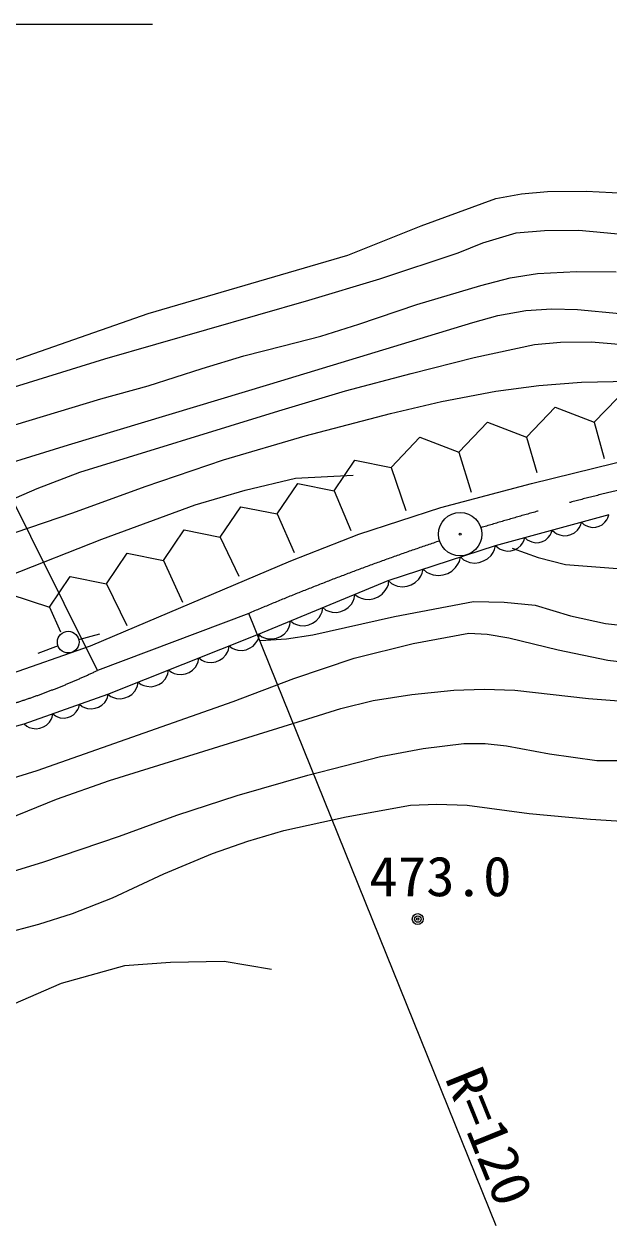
# Model space of a CAD drawing. Units: millimetres, scale not verified. Extents: x 40000 to 680000, y 20000 to 380000.
# Drawn here: x 146131 to 173034, y 278706 to 334039 of the extents above; entities that cross this region are included whole.
import ezdxf
from ezdxf.enums import TextEntityAlignment as Align

# ---------------------------------------------------------------- set-up
doc = ezdxf.new("R2010")
doc.units = ezdxf.units.MM
doc.header["$LTSCALE"] = 1000
doc.linetypes.add('CHAIN', pattern=[18.5, 12, -1.5, 3.5, -1.5])
for name, color, linetype, lineweight in [('M-BGD', 7, 'Continuous', 13), ('M-BMK', 2, 'CHAIN', 13), ('M-BMK-SRVR', 3, 'Continuous', 13), ('M-STR-HTXT', 7, 'Continuous', 13)]:
    doc.layers.add(name, color=color, linetype=linetype, lineweight=lineweight)
doc.styles.add('ＭＳ ゴシック', font='')
doc.styles.get('ＭＳ ゴシック').set_extended_font_data('MS Gothic')

msp = doc.modelspace()

# ---------------------------------------------------------------- linework, layer by layer
at = {"layer": 'M-BGD'}
for p, q in [((172347, 315715), (173405, 316797)), ((169235, 315019), (170559, 316404)), ((170559, 316404), (172347, 315715)), ((166124, 314324), (167448, 315709)), ((167448, 315709), (169235, 315019)), ((172347, 315715), (172819, 314045)), ((163013, 313628), (164336, 315013)), ((164336, 315013), (166124, 314324)), ((169235, 315019), (169711, 313386)), ((166124, 314324), (166697, 312491)), ((160394, 312555), (161346, 313965)), ((161346, 313965), (163013, 313628)), ((169477, 312892), (174657, 314158)), ((163013, 313628), (163684, 311644)), ((157775, 311483), (158727, 312892)), ((158727, 312892), (160394, 312555)), ((165295, 311779), (169477, 312892)), ((160394, 312555), (161165, 310726)), ((155157, 310410), (156109, 311819)), ((156109, 311819), (157775, 311483)), ((161534, 310552), (165295, 311779)), ((157775, 311483), (158552, 309713)), ((167816, 310036), (173040, 311454)), ((171728, 310953), (171773, 311110)), ((171773, 311110), (171882, 311005)), ((171882, 311005), (171978, 310950)), ((172577, 310924), (172721, 310990)), ((172721, 310990), (172851, 311106)), ((172851, 311106), (172931, 311209)), ((172931, 311209), (172986, 311304)), ((172986, 311304), (173027, 311450)), ((152538, 309338), (153490, 310747)), ((153490, 310747), (155157, 310410)), ((158402, 309324), (161534, 310552)), ((170245, 310399), (170325, 310502)), ((170325, 310502), (170380, 310597)), ((170380, 310597), (170421, 310743)), ((170421, 310743), (170539, 310630)), ((170539, 310630), (170642, 310571)), ((170642, 310571), (170772, 310519)), ((170772, 310519), (170956, 310482)), ((170956, 310482), (171126, 310499)), ((171126, 310499), (171288, 310543)), ((171288, 310543), (171443, 310614)), ((171443, 310614), (171583, 310739)), ((171583, 310739), (171669, 310850)), ((171669, 310850), (171728, 310953)), ((171978, 310950), (172098, 310902)), ((172098, 310902), (172269, 310867)), ((172269, 310867), (172427, 310883)), ((172427, 310883), (172577, 310924)), ((155157, 310410), (156004, 308628)), ((162875, 308416), (167816, 310036)), ((167772, 309843), (167816, 310036)), ((167816, 310036), (167933, 309923)), ((167933, 309923), (168036, 309864)), ((168682, 309836), (168837, 309907)), ((168837, 309907), (168977, 310032)), ((168977, 310032), (169063, 310143)), ((169063, 310143), (169122, 310246)), ((169122, 310246), (169167, 310403)), ((169167, 310403), (169276, 310298)), ((169276, 310298), (169372, 310243)), ((169372, 310243), (169493, 310195)), ((169493, 310195), (169664, 310160)), ((169664, 310160), (169821, 310176)), ((169821, 310176), (169972, 310217)), ((169972, 310217), (170115, 310283)), ((170115, 310283), (170245, 310399)), ((149194, 305410), (158402, 309324)), ((149920, 308265), (150871, 309674)), ((150871, 309674), (152538, 309338)), ((152538, 309338), (153420, 307417)), ((166154, 309302), (166201, 309507)), ((166201, 309507), (166351, 309377)), ((166351, 309377), (166479, 309312)), ((166479, 309312), (166640, 309257)), ((167070, 309255), (167264, 309319)), ((167264, 309319), (167448, 309415)), ((167448, 309415), (167610, 309575)), ((167610, 309575), (167707, 309714)), ((167707, 309714), (167772, 309843)), ((168036, 309864), (168167, 309812)), ((168167, 309812), (168351, 309775)), ((168351, 309775), (168520, 309792)), ((168520, 309792), (168682, 309836)), ((164446, 308753), (164490, 308946)), ((164490, 308946), (164649, 308809)), ((164649, 308809), (164785, 308740)), ((165616, 308747), (165811, 308848)), ((165811, 308848), (165982, 309018)), ((165982, 309018), (166085, 309166)), ((166085, 309166), (166154, 309302)), ((166640, 309257), (166866, 309224)), ((166866, 309224), (167070, 309255)), ((147301, 307193), (148253, 308602)), ((148253, 308602), (149920, 308265)), ((149920, 308265), (150854, 306351)), ((156911, 305946), (162875, 308416)), ((162832, 308104), (162887, 308237)), ((162875, 308416), (163025, 308287)), ((162887, 308237), (162916, 308433)), ((163025, 308287), (163154, 308221)), ((163154, 308221), (163315, 308167)), ((163745, 308165), (163939, 308228)), ((163939, 308228), (164122, 308324)), ((164122, 308324), (164284, 308485)), ((164284, 308485), (164381, 308624)), ((164381, 308624), (164446, 308753)), ((164785, 308740), (164956, 308682)), ((164956, 308682), (165195, 308647)), ((165195, 308647), (165411, 308680)), ((165411, 308680), (165616, 308747)), ((145484, 307797), (147301, 307193)), ((161318, 307598), (161346, 307783)), ((161346, 307783), (161505, 307665)), ((161505, 307665), (161638, 307610)), ((162232, 307598), (162420, 307676)), ((162420, 307676), (162596, 307786)), ((162596, 307786), (162745, 307958)), ((162745, 307958), (162832, 308104)), ((163315, 308167), (163540, 308134)), ((163540, 308134), (163745, 308165)), ((147301, 307193), (147800, 306061)), ((159840, 306986), (159868, 307171)), ((159868, 307171), (160017, 307059)), ((160879, 307070), (161044, 307173)), ((161044, 307173), (161185, 307335)), ((161185, 307335), (161266, 307473)), ((161266, 307473), (161318, 307598)), ((161638, 307610), (161803, 307567)), ((161803, 307567), (162030, 307551)), ((162030, 307551), (162232, 307598)), ((158362, 306374), (158389, 306558)), ((158389, 306558), (158539, 306447)), ((159401, 306458), (159566, 306561)), ((159566, 306561), (159707, 306723)), ((159707, 306723), (159788, 306861)), ((159788, 306861), (159840, 306986)), ((160017, 307059), (160143, 307007)), ((160143, 307007), (160298, 306968)), ((160298, 306968), (160512, 306953)), ((160512, 306953), (160702, 306996)), ((160702, 306996), (160879, 307070)), ((158088, 305948), (158228, 306111)), ((158228, 306111), (158310, 306248)), ((158310, 306248), (158362, 306374)), ((158539, 306447), (158665, 306395)), ((158665, 306395), (158820, 306355)), ((158820, 306355), (159034, 306340)), ((159034, 306340), (159223, 306384)), ((159223, 306384), (159401, 306458)), ((148646, 305712), (149613, 305968)), ((149986, 303192), (156911, 305946)), ((156664, 305396), (156798, 305546)), ((156798, 305546), (156877, 305674)), ((156877, 305674), (156927, 305791)), ((156911, 305946), (157061, 305835)), ((156927, 305791), (156955, 305963)), ((157061, 305835), (157187, 305783)), ((157187, 305783), (157342, 305743)), ((157342, 305743), (157556, 305728)), ((157556, 305728), (157745, 305772)), ((157745, 305772), (157923, 305845)), ((157923, 305845), (158088, 305948)), ((145242, 304029), (149194, 305410)), ((147694, 305410), (146757, 305060)), ((155271, 304841), (155405, 304992)), ((155405, 304992), (155483, 305120)), ((155483, 305120), (155533, 305236)), ((155533, 305236), (155561, 305409)), ((155561, 305409), (155701, 305303)), ((155701, 305303), (155817, 305253)), ((155817, 305253), (155962, 305213)), ((155962, 305213), (156163, 305196)), ((156163, 305196), (156341, 305235)), ((156341, 305235), (156508, 305301)), ((156508, 305301), (156664, 305396)), ((153877, 304287), (154011, 304437)), ((154011, 304437), (154089, 304565)), ((154089, 304565), (154139, 304682)), ((154139, 304682), (154168, 304855)), ((154168, 304855), (154307, 304749)), ((154307, 304749), (154424, 304698)), ((154424, 304698), (154568, 304659)), ((154568, 304659), (154769, 304642)), ((154769, 304642), (154947, 304681)), ((154947, 304681), (155114, 304747)), ((155114, 304747), (155271, 304841)), ((152483, 303733), (152617, 303883)), ((152617, 303883), (152695, 304011)), ((152695, 304011), (152746, 304128)), ((152746, 304128), (152774, 304301)), ((152774, 304301), (152913, 304194)), ((152913, 304194), (153030, 304144)), ((153030, 304144), (153175, 304105)), ((153175, 304105), (153375, 304088)), ((153375, 304088), (153553, 304126)), ((153553, 304126), (153721, 304193)), ((153721, 304193), (153877, 304287)), ((151089, 303179), (151223, 303329)), ((151223, 303329), (151301, 303457)), ((151301, 303457), (151352, 303574)), ((151352, 303574), (151380, 303746)), ((151380, 303746), (151519, 303640)), ((151519, 303640), (151636, 303590)), ((151636, 303590), (151781, 303551)), ((151781, 303551), (151981, 303533)), ((151981, 303533), (152160, 303572)), ((152160, 303572), (152327, 303639)), ((152327, 303639), (152483, 303733)), ((146139, 301815), (149986, 303192)), ((148651, 302576), (148681, 302725)), ((148681, 302725), (148807, 302621)), ((149561, 302594), (149709, 302677)), ((149709, 302677), (149839, 302812)), ((149839, 302812), (149916, 302929)), ((149916, 302929), (149967, 303037)), ((149967, 303037), (149999, 303197)), ((149986, 303192), (150125, 303086)), ((150125, 303086), (150242, 303036)), ((150242, 303036), (150387, 302996)), ((150387, 302996), (150587, 302979)), ((150587, 302979), (150766, 303018)), ((150766, 303018), (150933, 303084)), ((150933, 303084), (151089, 303179)), ((147374, 302019), (147425, 302127)), ((147425, 302127), (147457, 302287)), ((147457, 302287), (147574, 302191)), ((147574, 302191), (147674, 302144)), ((147674, 302144), (147798, 302105)), ((148127, 302112), (148274, 302165)), ((148274, 302165), (148412, 302242)), ((148412, 302242), (148533, 302368)), ((148533, 302368), (148604, 302477)), ((148604, 302477), (148651, 302576)), ((148807, 302621), (148915, 302571)), ((148915, 302571), (149048, 302529)), ((149048, 302529), (149235, 302507)), ((149235, 302507), (149402, 302537)), ((149402, 302537), (149561, 302594)), ((142737, 300924), (146139, 301815)), ((146139, 301815), (146265, 301712)), ((146265, 301712), (146373, 301661)), ((146373, 301661), (146506, 301619)), ((146506, 301619), (146693, 301597)), ((146693, 301597), (146860, 301627)), ((146860, 301627), (147019, 301684)), ((147019, 301684), (147167, 301767)), ((147167, 301767), (147297, 301903)), ((147297, 301903), (147374, 302019)), ((147798, 302105), (147971, 302084)), ((147971, 302084), (148127, 302112)), ((150756, 290678), (147840, 289868)), ((152861, 290840), (150756, 290678)), ((155332, 290881), (152861, 290840)), ((157519, 290516), (155332, 290881)), ((147840, 289868), (145612, 288896))]:
    msp.add_line(p, q, dxfattribs=at)
for points in [[(135153, 316031), (137141, 316244), (139019, 316558), (140919, 317006), (142838, 317571), (151834, 320712), (161016, 323396), (164393, 324744), (167826, 326001), (169007, 326218), (170205, 326326), (171988, 326344), (173786, 326258), (175984, 326130), (178356, 326106), (180310, 326207), (182299, 326421), (183851, 326697), (185600, 327126), (187602, 327766), (189877, 328362), (191468, 328532), (192987, 328592), (194340, 328620)], [(131212, 314462), (132602, 314269), (133901, 314207), (135097, 314302), (136285, 314511), (138354, 315059), (140626, 315770), (149848, 318633), (159235, 321328), (162489, 322307), (166095, 323509), (167238, 323964), (168766, 324424), (170070, 324533), (171650, 324546), (174439, 324290)], [(145713, 315590), (149659, 316784), (151847, 317388), (154323, 318183), (156235, 318769), (158046, 319222), (159789, 319669), (161532, 320225), (164204, 321129), (167138, 322008), (168496, 322355), (169741, 322553), (171541, 322645), (173365, 322630)], [(108861, 313514), (111946, 313251), (114939, 313047), (118099, 312727), (121186, 312239), (124525, 311605), (127081, 311123), (129552, 310765), (131005, 310650), (132609, 310636), (134007, 310730), (135345, 310922), (137300, 311351), (139055, 311838), (148180, 314665), (157432, 317453), (166766, 320301), (167927, 320614), (169208, 320848), (170405, 320924), (171584, 320897), (175488, 320533)], [(144709, 311778), (146727, 312658), (148697, 313405), (157851, 316233), (160915, 317154), (163931, 317949), (166828, 318692), (169614, 319292), (170810, 319398), (172213, 319406), (176236, 319064)], [(133283, 307263), (134679, 307362), (136218, 307592), (137777, 307957), (139151, 308389), (148369, 311529), (151700, 312756), (155302, 313969), (159068, 315075), (162990, 316117), (165327, 316664), (167825, 317133), (169809, 317400), (171766, 317554), (173964, 317596), (176365, 317536), (177901, 317470)], [(101182, 308571), (110737, 308072), (113325, 307821), (115775, 307484), (120233, 306548), (124493, 305754), (126284, 305570), (128134, 305488), (130535, 305516), (132992, 305652), (135182, 305867), (137198, 306167), (139159, 306569), (140903, 307028), (143181, 307781), (145427, 308633), (149710, 310323), (153996, 311904), (156301, 312579), (158619, 313137), (161262, 313275)], [(168587, 309907), (169781, 309486), (171029, 309158), (174424, 308892)], [(157008, 305657), (158206, 305732), (159412, 305927), (163168, 306767), (166797, 307450), (168217, 307426), (169633, 307288), (171273, 306792), (172869, 306434), (174122, 306297)], [(136334, 299460), (137673, 299047), (138859, 298792), (140054, 298663), (141417, 298630), (142615, 298700), (143737, 298866), (145197, 299204), (146727, 299673), (155751, 302852), (158536, 303907), (161314, 304846), (164031, 305518), (166591, 305991), (167436, 305949), (168423, 305786), (170693, 305225), (172990, 304760), (174519, 304576)], [(145394, 297451), (147618, 298347), (150060, 299211), (159184, 302047), (160708, 302534), (162182, 302893), (163962, 303174), (165893, 303369), (167292, 303422), (168710, 303371), (172089, 302995), (175673, 302711)], [(143524, 294400), (146996, 295459), (150523, 296646), (153151, 297613), (155938, 298523), (159190, 299463), (162528, 300319), (164495, 300685), (166356, 300915), (167336, 300917), (168329, 300812), (170302, 300440), (172469, 300139), (174271, 300133)], [(126883, 292666), (136442, 291674), (138327, 291558), (140502, 291533), (141900, 291615), (143425, 291812), (145072, 292142), (146813, 292602), (148365, 293097), (150205, 293812), (152560, 294915), (154805, 295854), (156419, 296427), (158083, 296909), (160951, 297536), (163911, 298071), (165112, 298130), (166515, 298083), (169360, 297694), (172180, 297426), (175281, 297240), (178345, 297169), (179058, 297190)]]:
    msp.add_lwpolyline(points, dxfattribs=at)
for centre, radius in [((148163, 305584), 500), ((164239, 292837), 250), ((164239, 292837), 150), ((164239, 292837), 50)]:
    msp.add_circle(centre, radius, dxfattribs=at)
at = {"layer": 'M-BMK'}
msp.add_line((156463, 306905), (149508, 304281), dxfattribs=at)
for centre, radius, start, end in [((201979, 196017), 120000, 90.28967, 106.87546), ((203451, 196487), 120000, 108.56781, 113.0516), ((136606, 331365), 30000, 275.2437, 295.4706)]:
    msp.add_arc(centre, radius, start, end, dxfattribs=at)
at = {"layer": 'M-BMK-SRVR'}
for radius in [1000, 40]:
    msp.add_circle((166189, 310555), radius, dxfattribs=at)
at = {"layer": 'M-STR-HTXT'}
for p, q in [((122824, 334039), (152046, 334039)), ((149508, 304281), (136034, 331325)), ((167840, 278706), (156463, 306905))]:
    msp.add_line(p, q, dxfattribs=at)

# ---------------------------------------------------------------- texts
at = {"layer": 'M-BGD', "style": 'ＭＳ ゴシック', "width": 1.05}
msp.add_text('473.0', height=1833, dxfattribs=at).set_placement((162008, 293336), align=Align.BOTTOM_LEFT)
at = {"layer": 'M-STR-HTXT', "style": 'ＭＳ ゴシック', "width": 1.05}
msp.add_text('R=120', height=1833, rotation=292, dxfattribs=at).set_placement((164955, 285324), align=Align.BOTTOM_LEFT)

doc.saveas('drawing.dxf')
